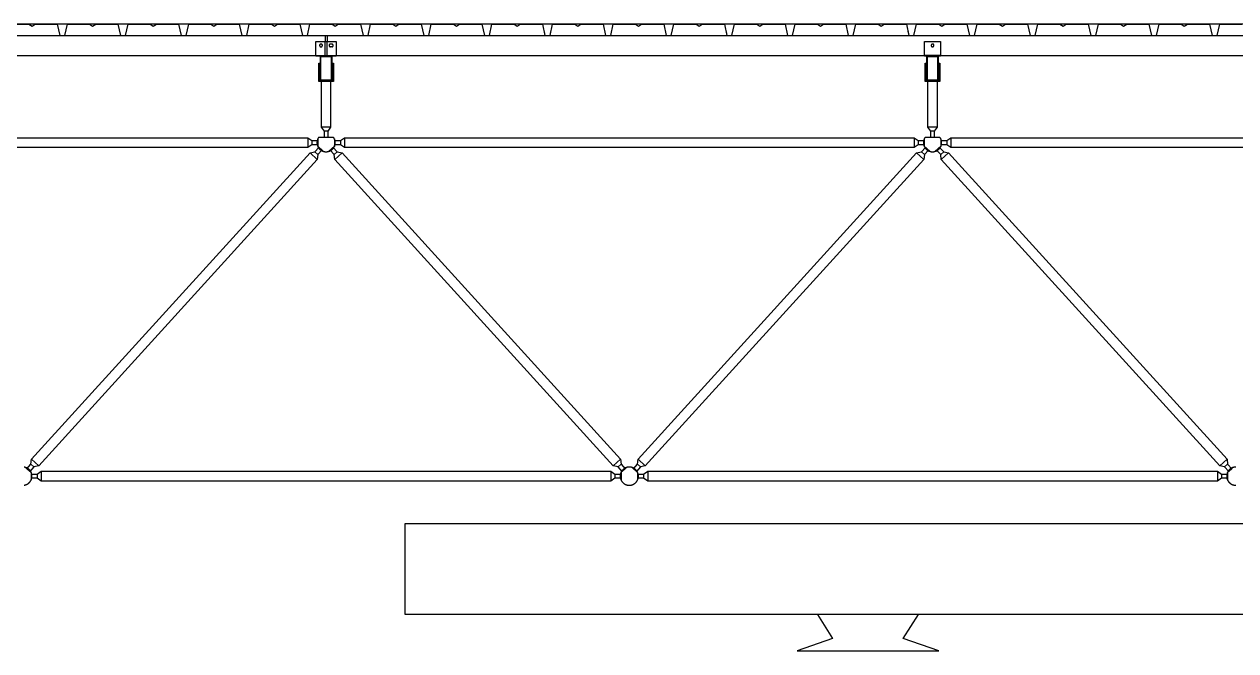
# Model space of a CAD drawing. Header units: centimetres. Extents: x 26200 to 152500, y -600 to 9300.
# Drawn here: x 142365 to 142965, y 1737 to 2047 of the extents above; entities that cross this region are included whole.
import ezdxf

# ---------------------------------------------------------------- set-up
doc = ezdxf.new("R2010")
doc.units = ezdxf.units.CM
doc.layers.add('ROTAS-KESIT-KANAL-UFLEME', color=20, linetype='Continuous')
doc.layers.add('ROTAS-MIMARI-KESIT', color=8, linetype='Continuous')

msp = doc.modelspace()

# ---------------------------------------------------------------- linework, layer by layer
at = {"layer": 'ROTAS-KESIT-KANAL-UFLEME'}
msp.add_lwpolyline([(142553.88, 1800), (143059.86, 1800), (143059.86, 1755), (142553.88, 1755)], close=True, dxfattribs=at)
msp.add_lwpolyline([(142757.75, 1755), (142765.25, 1743), (142747.75, 1737), (142817.75, 1737), (142800.25, 1743), (142807.75, 1755)], dxfattribs=at)
at = {"layer": 'ROTAS-MIMARI-KESIT'}
for points in [[(147194.7, 2046.99), (129122.2, 2046.99)], [(142356.74, 2046.99), (142367.74, 2046.99), (142369.24, 2045.99), (142370.74, 2046.99), (142381.74, 2046.99), (142382.99, 2041.49), (142385.49, 2041.49), (142386.74, 2046.99), (142397.74, 2046.99), (142399.24, 2045.99), (142400.74, 2046.99), (142411.74, 2046.99), (142412.99, 2041.49), (142415.49, 2041.49), (142416.74, 2046.99), (142427.74, 2046.99), (142429.24, 2045.99), (142430.74, 2046.99), (142441.74, 2046.99), (142442.99, 2041.49), (142445.49, 2041.49), (142445.93, 2043.44)], [(142442.54, 2043.44), (142442.99, 2041.49), (142445.49, 2041.49), (142446.74, 2046.99), (142457.74, 2046.99), (142459.24, 2045.99), (142460.74, 2046.99), (142471.74, 2046.99), (142472.99, 2041.49), (142475.49, 2041.49), (142476.74, 2046.99), (142487.74, 2046.99), (142489.24, 2045.99), (142490.74, 2046.99), (142501.74, 2046.99), (142502.99, 2041.49), (142505.49, 2041.49), (142506.74, 2046.99), (142517.74, 2046.99), (142519.24, 2045.99), (142520.74, 2046.99), (142531.74, 2046.99), (142532.99, 2041.49), (142535.49, 2041.49), (142535.93, 2043.44)], [(142532.54, 2043.44), (142532.99, 2041.49), (142535.49, 2041.49), (142536.74, 2046.99), (142547.74, 2046.99), (142549.24, 2045.99), (142550.74, 2046.99), (142561.74, 2046.99), (142562.99, 2041.49), (142565.49, 2041.49), (142566.74, 2046.99), (142577.74, 2046.99), (142579.24, 2045.99), (142580.74, 2046.99), (142591.74, 2046.99), (142592.99, 2041.49), (142595.49, 2041.49), (142596.74, 2046.99), (142607.74, 2046.99), (142609.24, 2045.99), (142610.74, 2046.99), (142621.74, 2046.99), (142622.99, 2041.49), (142625.49, 2041.49), (142625.93, 2043.44)], [(142622.54, 2043.44), (142622.99, 2041.49), (142625.49, 2041.49), (142626.74, 2046.99), (142637.74, 2046.99), (142639.24, 2045.99), (142640.74, 2046.99), (142651.74, 2046.99), (142652.99, 2041.49), (142655.49, 2041.49), (142656.74, 2046.99), (142667.74, 2046.99), (142669.24, 2045.99), (142670.74, 2046.99), (142681.74, 2046.99), (142682.99, 2041.49), (142685.49, 2041.49), (142686.74, 2046.99), (142697.74, 2046.99), (142699.24, 2045.99), (142700.74, 2046.99), (142711.74, 2046.99), (142712.99, 2041.49), (142715.49, 2041.49), (142715.93, 2043.44)], [(142712.54, 2043.44), (142712.99, 2041.49), (142715.49, 2041.49), (142716.74, 2046.99), (142727.74, 2046.99), (142729.24, 2045.99), (142730.74, 2046.99), (142741.74, 2046.99), (142742.99, 2041.49), (142745.49, 2041.49), (142746.74, 2046.99), (142757.74, 2046.99), (142759.24, 2045.99), (142760.74, 2046.99), (142771.74, 2046.99), (142772.99, 2041.49), (142775.49, 2041.49), (142776.74, 2046.99), (142787.74, 2046.99), (142789.24, 2045.99), (142790.74, 2046.99), (142801.74, 2046.99), (142802.99, 2041.49), (142805.49, 2041.49), (142805.93, 2043.44)], [(142802.54, 2043.44), (142802.99, 2041.49), (142805.49, 2041.49), (142806.74, 2046.99), (142817.74, 2046.99), (142819.24, 2045.99), (142820.74, 2046.99), (142831.74, 2046.99), (142832.99, 2041.49), (142835.49, 2041.49), (142836.74, 2046.99), (142847.74, 2046.99), (142849.24, 2045.99), (142850.74, 2046.99), (142861.74, 2046.99), (142862.99, 2041.49), (142865.49, 2041.49), (142866.74, 2046.99), (142877.74, 2046.99), (142879.24, 2045.99), (142880.74, 2046.99), (142891.74, 2046.99), (142892.99, 2041.49), (142895.49, 2041.49), (142895.93, 2043.44)], [(142892.54, 2043.44), (142892.99, 2041.49), (142895.49, 2041.49), (142896.74, 2046.99), (142907.74, 2046.99), (142909.24, 2045.99), (142910.74, 2046.99), (142921.74, 2046.99), (142922.99, 2041.49), (142925.49, 2041.49), (142926.74, 2046.99), (142937.74, 2046.99), (142939.24, 2045.99), (142940.74, 2046.99), (142951.74, 2046.99), (142952.99, 2041.49), (142955.49, 2041.49), (142956.74, 2046.99), (142967.74, 2046.99)], [(138119.7, 2041.49), (147187.2, 2041.49)], [(142514.2, 2041.49), (142514.2, 2038.49)], [(142514.2, 2031.49), (142514.2, 2038.49)], [(142515.2, 2041.49), (142515.2, 2038.49)], [(142515.2, 2031.49), (142515.2, 2038.49)], [(142516.9, 2037.19), (142516.88, 2037.19), (142516.87, 2037.19), (142516.85, 2037.18), (142516.83, 2037.18), (142516.82, 2037.18), (142516.8, 2037.18), (142516.79, 2037.18), (142516.77, 2037.17), (142516.75, 2037.17), (142516.74, 2037.17), (142516.72, 2037.16), (142516.7, 2037.16), (142516.69, 2037.15), (142516.67, 2037.15), (142516.66, 2037.14), (142516.64, 2037.14), (142516.62, 2037.13), (142516.61, 2037.12), (142516.59, 2037.12), (142516.58, 2037.11), (142516.56, 2037.1), (142516.54, 2037.09), (142516.53, 2037.08), (142516.51, 2037.07), (142516.5, 2037.06), (142516.48, 2037.05), (142516.47, 2037.04), (142516.46, 2037.03), (142516.44, 2037.02), (142516.43, 2037.01), (142516.42, 2036.99), (142516.4, 2036.98), (142516.39, 2036.97), (142516.38, 2036.96), (142516.37, 2036.94), (142516.35, 2036.93), (142516.34, 2036.91), (142516.33, 2036.9), (142516.32, 2036.88), (142516.31, 2036.87), (142516.3, 2036.85), (142516.29, 2036.84), (142516.28, 2036.82), (142516.28, 2036.81), (142516.27, 2036.79), (142516.26, 2036.78), (142516.25, 2036.76), (142516.25, 2036.74), (142516.24, 2036.73), (142516.23, 2036.71), (142516.23, 2036.7), (142516.22, 2036.68), (142516.22, 2036.66), (142516.22, 2036.65), (142516.21, 2036.63), (142516.21, 2036.61), (142516.21, 2036.6), (142516.2, 2036.58), (142516.2, 2036.57), (142516.2, 2036.55), (142516.2, 2036.53), (142516.2, 2036.52), (142516.2, 2036.5), (142516.2, 2036.49), (142516.2, 2036.47), (142516.2, 2036.46), (142516.2, 2036.44), (142516.2, 2036.42), (142516.2, 2036.41), (142516.2, 2036.39), (142516.21, 2036.38), (142516.21, 2036.36), (142516.21, 2036.34), (142516.22, 2036.33), (142516.22, 2036.31), (142516.22, 2036.29), (142516.23, 2036.28), (142516.23, 2036.26), (142516.24, 2036.25), (142516.25, 2036.23), (142516.25, 2036.21), (142516.26, 2036.2), (142516.27, 2036.18), (142516.28, 2036.16), (142516.28, 2036.15), (142516.29, 2036.13), (142516.3, 2036.12), (142516.31, 2036.1), (142516.32, 2036.09), (142516.33, 2036.07), (142516.34, 2036.06), (142516.35, 2036.05), (142516.37, 2036.03), (142516.38, 2036.02), (142516.39, 2036), (142516.4, 2035.99), (142516.42, 2035.98), (142516.43, 2035.97), (142516.44, 2035.95), (142516.46, 2035.94), (142516.47, 2035.93), (142516.48, 2035.92), (142516.5, 2035.91), (142516.51, 2035.9), (142516.53, 2035.89), (142516.54, 2035.88), (142516.56, 2035.87), (142516.58, 2035.86), (142516.59, 2035.86), (142516.61, 2035.85), (142516.62, 2035.84), (142516.64, 2035.84), (142516.66, 2035.83), (142516.67, 2035.82), (142516.69, 2035.82), (142516.7, 2035.81), (142516.72, 2035.81), (142516.74, 2035.81), (142516.75, 2035.8), (142516.77, 2035.8), (142516.79, 2035.8), (142516.8, 2035.79), (142516.82, 2035.79), (142516.83, 2035.79), (142516.85, 2035.79), (142516.87, 2035.79), (142516.88, 2035.79), (142516.9, 2035.79)], [(142517.5, 2037.19), (142516.9, 2037.19)], [(142517.5, 2035.79), (142516.9, 2035.79)], [(142517.5, 2035.79), (142517.51, 2035.79), (142517.53, 2035.79), (142517.54, 2035.79), (142517.56, 2035.79), (142517.58, 2035.79), (142517.59, 2035.79), (142517.61, 2035.8), (142517.62, 2035.8), (142517.64, 2035.8), (142517.66, 2035.81), (142517.67, 2035.81), (142517.69, 2035.81), (142517.71, 2035.82), (142517.72, 2035.82), (142517.74, 2035.83), (142517.76, 2035.84), (142517.77, 2035.84), (142517.79, 2035.85), (142517.8, 2035.86), (142517.82, 2035.86), (142517.83, 2035.87), (142517.85, 2035.88), (142517.87, 2035.89), (142517.88, 2035.9), (142517.9, 2035.91), (142517.91, 2035.92), (142517.92, 2035.93), (142517.94, 2035.94), (142517.95, 2035.95), (142517.97, 2035.97), (142517.98, 2035.98), (142517.99, 2035.99), (142518.01, 2036), (142518.02, 2036.02), (142518.03, 2036.03), (142518.04, 2036.05), (142518.05, 2036.06), (142518.06, 2036.07), (142518.07, 2036.09), (142518.08, 2036.1), (142518.09, 2036.12), (142518.1, 2036.13), (142518.11, 2036.15), (142518.12, 2036.16), (142518.13, 2036.18), (142518.13, 2036.2), (142518.14, 2036.21), (142518.15, 2036.23), (142518.15, 2036.25), (142518.16, 2036.26), (142518.17, 2036.28), (142518.17, 2036.29), (142518.17, 2036.31), (142518.18, 2036.33), (142518.18, 2036.34), (142518.19, 2036.36), (142518.19, 2036.38), (142518.19, 2036.39), (142518.19, 2036.41), (142518.19, 2036.42), (142518.2, 2036.44), (142518.2, 2036.46), (142518.2, 2036.47), (142518.2, 2036.49), (142518.2, 2036.5), (142518.2, 2036.52), (142518.2, 2036.53), (142518.19, 2036.55), (142518.19, 2036.57), (142518.19, 2036.58), (142518.19, 2036.6), (142518.19, 2036.61), (142518.18, 2036.63), (142518.18, 2036.65), (142518.17, 2036.66), (142518.17, 2036.68), (142518.17, 2036.7), (142518.16, 2036.71), (142518.15, 2036.73), (142518.15, 2036.74), (142518.14, 2036.76), (142518.13, 2036.78), (142518.13, 2036.79), (142518.12, 2036.81), (142518.11, 2036.82), (142518.1, 2036.84), (142518.09, 2036.85), (142518.08, 2036.87), (142518.07, 2036.88), (142518.06, 2036.9), (142518.05, 2036.91), (142518.04, 2036.93), (142518.03, 2036.94), (142518.02, 2036.96), (142518.01, 2036.97), (142517.99, 2036.98), (142517.98, 2036.99), (142517.97, 2037.01), (142517.95, 2037.02), (142517.94, 2037.03), (142517.92, 2037.04), (142517.91, 2037.05), (142517.9, 2037.06), (142517.88, 2037.07), (142517.87, 2037.08), (142517.85, 2037.09), (142517.83, 2037.1), (142517.82, 2037.11), (142517.8, 2037.12), (142517.79, 2037.12), (142517.77, 2037.13), (142517.76, 2037.14), (142517.74, 2037.14), (142517.72, 2037.15), (142517.71, 2037.15), (142517.69, 2037.16), (142517.67, 2037.16), (142517.66, 2037.17), (142517.64, 2037.17), (142517.62, 2037.17), (142517.61, 2037.18), (142517.59, 2037.18), (142517.58, 2037.18), (142517.56, 2037.18), (142517.54, 2037.18), (142517.53, 2037.19), (142517.51, 2037.19), (142517.5, 2037.19)], [(138119.7, 2031.49), (147187.2, 2031.49)], [(142509.7, 2031.49), (142519.7, 2031.49)], [(142511.1, 2025.89), (142511.6, 2025.89)], [(142517.7, 2019.19), (142517.7, 2031.19), (142511.7, 2031.19), (142511.7, 2019.19)], [(142517.8, 2025.89), (142518.3, 2025.89)], [(142818.7, 2031.49), (142810.7, 2031.49)], [(142811.1, 2025.89), (142811.6, 2025.89)], [(142817.7, 2019.19), (142817.7, 2031.19), (142811.7, 2031.19), (142811.7, 2019.19)], [(142817.8, 2025.89), (142818.3, 2025.89)], [(142511.1, 2024.49), (142511.6, 2024.49)], [(142517.8, 2024.49), (142518.3, 2024.49)], [(142811.1, 2024.49), (142811.6, 2024.49)], [(142817.8, 2024.49), (142818.3, 2024.49)], [(142512.28, 2018.69), (142512.28, 1996.09), (142513.7, 1994.09), (142513.7, 1991.09)], [(142515.7, 1991.09), (142515.7, 1994.09), (142517.11, 1996.09), (142517.11, 2018.69)], [(142812.28, 2018.69), (142812.28, 1996.09), (142813.7, 1994.09), (142813.7, 1991.09)], [(142815.7, 1991.09), (142815.7, 1994.09), (142817.11, 1996.09), (142817.11, 2018.69)], [(142517.11, 1996.09), (142512.28, 1996.09)], [(142817.11, 1996.09), (142812.28, 1996.09)], [(142218.8, 1989.39), (142221.8, 1989.39), (142223.8, 1990.8), (142505.6, 1990.8), (142507.6, 1989.39), (142510.6, 1989.39)], [(142505.6, 1990.8), (142505.6, 1985.97)], [(142511.1, 1991.09), (142511.01, 1990.97), (142510.93, 1990.84), (142510.85, 1990.71), (142510.77, 1990.58), (142510.7, 1990.45), (142510.63, 1990.31), (142510.56, 1990.17), (142510.51, 1990.02), (142510.45, 1989.88), (142510.43, 1989.8), (142510.4, 1989.73), (142510.38, 1989.65), (142510.36, 1989.57), (142510.34, 1989.5), (142510.32, 1989.42), (142510.3, 1989.34), (142510.28, 1989.26), (142510.27, 1989.19), (142510.26, 1989.11), (142510.24, 1989.03), (142510.23, 1988.95), (142510.22, 1988.87), (142510.22, 1988.79), (142510.21, 1988.71), (142510.2, 1988.63), (142510.2, 1988.55), (142510.2, 1988.47), (142510.2, 1988.39), (142510.2, 1988.31), (142510.2, 1988.23), (142510.2, 1988.15), (142510.21, 1988.07), (142510.21, 1987.99), (142510.22, 1987.92), (142510.23, 1987.84), (142510.24, 1987.76), (142510.25, 1987.68), (142510.28, 1987.53), (142510.31, 1987.37), (142510.35, 1987.22), (142510.39, 1987.07), (142510.44, 1986.93), (142510.49, 1986.79), (142510.55, 1986.65), (142510.61, 1986.51), (142510.67, 1986.37), (142510.74, 1986.24), (142510.81, 1986.11), (142510.89, 1985.98), (142510.98, 1985.86), (142511.07, 1985.73), (142511.16, 1985.61), (142511.26, 1985.49), (142511.36, 1985.37), (142511.47, 1985.25), (142511.52, 1985.2), (142511.58, 1985.14), (142511.64, 1985.09), (142511.69, 1985.04), (142511.75, 1984.98), (142511.81, 1984.93), (142511.88, 1984.88), (142511.94, 1984.83), (142512, 1984.78), (142512.07, 1984.74), (142512.13, 1984.69), (142512.2, 1984.65), (142512.26, 1984.6), (142512.33, 1984.56), (142512.4, 1984.52), (142512.47, 1984.48), (142512.54, 1984.44), (142512.61, 1984.4), (142512.68, 1984.36), (142512.75, 1984.33), (142512.82, 1984.3), (142512.9, 1984.26), (142512.97, 1984.23), (142513.04, 1984.2), (142513.12, 1984.17), (142513.19, 1984.15), (142513.27, 1984.12), (142513.34, 1984.1), (142513.49, 1984.05), (142513.64, 1984.01), (142513.79, 1983.98), (142513.95, 1983.95), (142514.1, 1983.93), (142514.25, 1983.91), (142514.4, 1983.9), (142514.55, 1983.89), (142514.7, 1983.89), (142514.85, 1983.89), (142515, 1983.9), (142515.15, 1983.91), (142515.3, 1983.93), (142515.45, 1983.95), (142515.6, 1983.98), (142515.75, 1984.01), (142515.9, 1984.05), (142516.05, 1984.1), (142516.13, 1984.12), (142516.2, 1984.15), (142516.28, 1984.17), (142516.35, 1984.2), (142516.43, 1984.23), (142516.5, 1984.26), (142516.57, 1984.3), (142516.64, 1984.33), (142516.71, 1984.36), (142516.79, 1984.4), (142516.86, 1984.44), (142516.93, 1984.48), (142516.99, 1984.52), (142517.06, 1984.56), (142517.13, 1984.6), (142517.2, 1984.65), (142517.26, 1984.69), (142517.33, 1984.74), (142517.39, 1984.78), (142517.46, 1984.83), (142517.52, 1984.88), (142517.58, 1984.93), (142517.64, 1984.98), (142517.7, 1985.04), (142517.76, 1985.09), (142517.82, 1985.14), (142517.87, 1985.2), (142517.93, 1985.25), (142518.04, 1985.37), (142518.14, 1985.49), (142518.24, 1985.61), (142518.33, 1985.73), (142518.42, 1985.86), (142518.5, 1985.98), (142518.58, 1986.11), (142518.65, 1986.24), (142518.72, 1986.37), (142518.79, 1986.51), (142518.85, 1986.65), (142518.9, 1986.79), (142518.95, 1986.93), (142519, 1987.07), (142519.04, 1987.22), (142519.08, 1987.37), (142519.11, 1987.53), (142519.14, 1987.68), (142519.15, 1987.76), (142519.16, 1987.84), (142519.17, 1987.92), (142519.18, 1987.99), (142519.19, 1988.07), (142519.19, 1988.15), (142519.19, 1988.23), (142519.2, 1988.31), (142519.2, 1988.39), (142519.2, 1988.47), (142519.19, 1988.55), (142519.19, 1988.63), (142519.19, 1988.71), (142519.18, 1988.79), (142519.17, 1988.87), (142519.16, 1988.95), (142519.15, 1989.03), (142519.14, 1989.11), (142519.13, 1989.19), (142519.11, 1989.26), (142519.09, 1989.34), (142519.08, 1989.42), (142519.06, 1989.5), (142519.04, 1989.57), (142519.02, 1989.65), (142518.99, 1989.73), (142518.97, 1989.8), (142518.94, 1989.88), (142518.89, 1990.02), (142518.83, 1990.17), (142518.77, 1990.31), (142518.7, 1990.45), (142518.63, 1990.58), (142518.55, 1990.71), (142518.47, 1990.84), (142518.38, 1990.97), (142518.3, 1991.09)], [(142510.6, 1990.24), (142510.6, 1986.53)], [(142511.1, 1991.09), (142518.3, 1991.09)], [(142515.7, 1994.09), (142513.7, 1994.09)], [(142518.8, 1989.39), (142521.8, 1989.39), (142523.8, 1990.8), (142805.6, 1990.8), (142807.6, 1989.39), (142810.6, 1989.39)], [(142518.8, 1990.24), (142518.8, 1986.53)], [(142523.8, 1990.8), (142523.8, 1985.97)], [(142805.6, 1990.8), (142805.6, 1985.97)], [(142811.1, 1991.09), (142811.01, 1990.97), (142810.93, 1990.84), (142810.85, 1990.71), (142810.77, 1990.58), (142810.7, 1990.45), (142810.63, 1990.31), (142810.56, 1990.17), (142810.51, 1990.02), (142810.45, 1989.88), (142810.43, 1989.8), (142810.4, 1989.73), (142810.38, 1989.65), (142810.36, 1989.57), (142810.34, 1989.5), (142810.32, 1989.42), (142810.3, 1989.34), (142810.28, 1989.26), (142810.27, 1989.19), (142810.26, 1989.11), (142810.24, 1989.03), (142810.23, 1988.95), (142810.22, 1988.87), (142810.22, 1988.79), (142810.21, 1988.71), (142810.2, 1988.63), (142810.2, 1988.55), (142810.2, 1988.47), (142810.2, 1988.39), (142810.2, 1988.31), (142810.2, 1988.23), (142810.2, 1988.15), (142810.21, 1988.07), (142810.21, 1987.99), (142810.22, 1987.92), (142810.23, 1987.84), (142810.24, 1987.76), (142810.25, 1987.68), (142810.28, 1987.53), (142810.31, 1987.37), (142810.35, 1987.22), (142810.39, 1987.07), (142810.44, 1986.93), (142810.49, 1986.79), (142810.55, 1986.65), (142810.61, 1986.51), (142810.67, 1986.37), (142810.74, 1986.24), (142810.81, 1986.11), (142810.89, 1985.98), (142810.98, 1985.86), (142811.07, 1985.73), (142811.16, 1985.61), (142811.26, 1985.49), (142811.36, 1985.37), (142811.47, 1985.25), (142811.52, 1985.2), (142811.58, 1985.14), (142811.64, 1985.09), (142811.69, 1985.04), (142811.75, 1984.98), (142811.81, 1984.93), (142811.88, 1984.88), (142811.94, 1984.83), (142812, 1984.78), (142812.07, 1984.74), (142812.13, 1984.69), (142812.2, 1984.65), (142812.26, 1984.6), (142812.33, 1984.56), (142812.4, 1984.52), (142812.47, 1984.48), (142812.54, 1984.44), (142812.61, 1984.4), (142812.68, 1984.36), (142812.75, 1984.33), (142812.82, 1984.3), (142812.9, 1984.26), (142812.97, 1984.23), (142813.04, 1984.2), (142813.12, 1984.17), (142813.19, 1984.15), (142813.27, 1984.12), (142813.34, 1984.1), (142813.49, 1984.05), (142813.64, 1984.01), (142813.79, 1983.98), (142813.95, 1983.95), (142814.1, 1983.93), (142814.25, 1983.91), (142814.4, 1983.9), (142814.55, 1983.89), (142814.7, 1983.89), (142814.85, 1983.89), (142815, 1983.9), (142815.15, 1983.91), (142815.3, 1983.93), (142815.45, 1983.95), (142815.6, 1983.98), (142815.75, 1984.01), (142815.9, 1984.05), (142816.05, 1984.1), (142816.13, 1984.12), (142816.2, 1984.15), (142816.28, 1984.17), (142816.35, 1984.2), (142816.43, 1984.23), (142816.5, 1984.26), (142816.57, 1984.3), (142816.64, 1984.33), (142816.71, 1984.36), (142816.79, 1984.4), (142816.86, 1984.44), (142816.93, 1984.48), (142816.99, 1984.52), (142817.06, 1984.56), (142817.13, 1984.6), (142817.2, 1984.65), (142817.26, 1984.69), (142817.33, 1984.74), (142817.39, 1984.78), (142817.46, 1984.83), (142817.52, 1984.88), (142817.58, 1984.93), (142817.64, 1984.98), (142817.7, 1985.04), (142817.76, 1985.09), (142817.82, 1985.14), (142817.87, 1985.2), (142817.93, 1985.25), (142818.04, 1985.37), (142818.14, 1985.49), (142818.24, 1985.61), (142818.33, 1985.73), (142818.42, 1985.86), (142818.5, 1985.98), (142818.58, 1986.11), (142818.65, 1986.24), (142818.72, 1986.37), (142818.79, 1986.51), (142818.85, 1986.65), (142818.9, 1986.79), (142818.95, 1986.93), (142819, 1987.07), (142819.04, 1987.22), (142819.08, 1987.37), (142819.11, 1987.53), (142819.14, 1987.68), (142819.15, 1987.76), (142819.16, 1987.84), (142819.17, 1987.92), (142819.18, 1987.99), (142819.19, 1988.07), (142819.19, 1988.15), (142819.19, 1988.23), (142819.2, 1988.31), (142819.2, 1988.39), (142819.2, 1988.47), (142819.19, 1988.55), (142819.19, 1988.63), (142819.19, 1988.71), (142819.18, 1988.79), (142819.17, 1988.87), (142819.16, 1988.95), (142819.15, 1989.03), (142819.14, 1989.11), (142819.13, 1989.19), (142819.11, 1989.26), (142819.09, 1989.34), (142819.08, 1989.42), (142819.06, 1989.5), (142819.04, 1989.57), (142819.02, 1989.65), (142818.99, 1989.73), (142818.97, 1989.8), (142818.94, 1989.88), (142818.89, 1990.02), (142818.83, 1990.17), (142818.77, 1990.31), (142818.7, 1990.45), (142818.63, 1990.58), (142818.55, 1990.71), (142818.47, 1990.84), (142818.38, 1990.97), (142818.3, 1991.09)], [(142810.6, 1990.24), (142810.6, 1986.53)], [(142811.1, 1991.09), (142818.3, 1991.09)], [(142815.7, 1994.09), (142813.7, 1994.09)], [(142818.8, 1989.39), (142821.8, 1989.39), (142823.8, 1990.8), (143105.6, 1990.8), (143107.6, 1989.39), (143110.6, 1989.39)], [(142818.8, 1990.24), (142818.8, 1986.53)], [(142823.8, 1990.8), (142823.8, 1985.97)], [(142510.6, 1987.39), (142507.6, 1987.39), (142505.6, 1985.97), (142223.8, 1985.97), (142221.8, 1987.39), (142218.8, 1987.39)], [(142507.6, 1989.39), (142507.6, 1987.39)], [(142509.18, 1983.81), (142510.66, 1982.46)], [(142510.57, 1986.6), (142513.31, 1984.11)], [(142516.08, 1984.11), (142518.83, 1986.6)], [(142518.73, 1982.46), (142520.21, 1983.81)], [(142810.6, 1987.39), (142807.6, 1987.39), (142805.6, 1985.97), (142523.8, 1985.97), (142521.8, 1987.39), (142518.8, 1987.39)], [(142521.8, 1989.39), (142521.8, 1987.39)], [(142807.6, 1989.39), (142807.6, 1987.39)], [(142809.18, 1983.81), (142810.66, 1982.46)], [(142810.57, 1986.6), (142813.31, 1984.11)], [(142816.08, 1984.11), (142818.83, 1986.6)], [(142818.73, 1982.46), (142820.21, 1983.81)], [(143110.6, 1987.39), (143107.6, 1987.39), (143105.6, 1985.97), (142823.8, 1985.97), (142821.8, 1987.39), (142818.8, 1987.39)], [(142821.8, 1989.39), (142821.8, 1987.39)], [(142506.79, 1983.28), (142510.36, 1980.03)], [(142519.03, 1980.03), (142522.61, 1983.28)], [(142806.79, 1983.28), (142810.36, 1980.03)], [(142819.03, 1980.03), (142822.61, 1983.28)], [(142368.73, 1829.31), (142370.21, 1827.97)], [(142369.03, 1831.74), (142372.61, 1828.5)], [(142656.79, 1828.5), (142660.36, 1831.74)], [(142659.18, 1827.97), (142660.66, 1829.31)], [(142668.73, 1829.31), (142670.21, 1827.97)], [(142669.03, 1831.74), (142672.61, 1828.5)], [(142956.79, 1828.5), (142960.36, 1831.74)], [(142959.18, 1827.97), (142960.66, 1829.31)], [(142365.31, 1818.93), (142365.41, 1818.94), (142365.52, 1818.96), (142365.62, 1818.98), (142365.73, 1819.01), (142365.83, 1819.03), (142365.94, 1819.06), (142366.04, 1819.09), (142366.15, 1819.13), (142366.25, 1819.16), (142366.35, 1819.2), (142366.46, 1819.25), (142366.56, 1819.29), (142366.66, 1819.34), (142366.76, 1819.39), (142366.86, 1819.44), (142366.96, 1819.5), (142367.06, 1819.56), (142367.16, 1819.62), (142367.26, 1819.68), (142367.35, 1819.75), (142367.44, 1819.82), (142367.53, 1819.89), (142367.62, 1819.97), (142367.71, 1820.04), (142367.8, 1820.12), (142367.88, 1820.2), (142367.96, 1820.29), (142368.04, 1820.37), (142368.12, 1820.46), (142368.19, 1820.55), (142368.26, 1820.64), (142368.33, 1820.73), (142368.4, 1820.83), (142368.46, 1820.92), (142368.53, 1821.02), (142368.58, 1821.12), (142368.64, 1821.22), (142368.69, 1821.32), (142368.75, 1821.42), (142368.79, 1821.52), (142368.84, 1821.63), (142368.88, 1821.73), (142368.92, 1821.83), (142368.96, 1821.94), (142368.99, 1822.04), (142369.02, 1822.15), (142369.05, 1822.25), (142369.08, 1822.36), (142369.1, 1822.46), (142369.12, 1822.57), (142369.14, 1822.67), (142369.16, 1822.78), (142369.17, 1822.88), (142369.18, 1822.98), (142369.19, 1823.08), (142369.19, 1823.19), (142369.2, 1823.29), (142369.2, 1823.39), (142369.2, 1823.49), (142369.19, 1823.59), (142369.19, 1823.69), (142369.18, 1823.79), (142369.17, 1823.89), (142369.16, 1824), (142369.14, 1824.1), (142369.12, 1824.21), (142369.1, 1824.31), (142369.08, 1824.41), (142369.05, 1824.52), (142369.02, 1824.62), (142368.99, 1824.73), (142368.96, 1824.83), (142368.92, 1824.94), (142368.88, 1825.04), (142368.84, 1825.15), (142368.79, 1825.25), (142368.75, 1825.35), (142368.69, 1825.45), (142368.64, 1825.55), (142368.58, 1825.65), (142368.53, 1825.75), (142368.46, 1825.85), (142368.4, 1825.94), (142368.33, 1826.04), (142368.26, 1826.13), (142368.19, 1826.22), (142368.12, 1826.31), (142368.04, 1826.4), (142367.96, 1826.49), (142367.88, 1826.57), (142367.8, 1826.65), (142367.71, 1826.73), (142367.62, 1826.81), (142367.53, 1826.88), (142367.44, 1826.95), (142367.35, 1827.02), (142367.26, 1827.09), (142367.16, 1827.15), (142367.06, 1827.21), (142366.96, 1827.27), (142366.86, 1827.33), (142366.76, 1827.38), (142366.66, 1827.43), (142366.56, 1827.48), (142366.46, 1827.53), (142366.35, 1827.57), (142366.25, 1827.61), (142366.15, 1827.65), (142366.04, 1827.68), (142365.94, 1827.71), (142365.83, 1827.74), (142365.73, 1827.77), (142365.62, 1827.79), (142365.52, 1827.81), (142365.41, 1827.83), (142365.31, 1827.84)], [(142366.08, 1827.67), (142368.83, 1825.17)], [(142368.8, 1824.39), (142371.8, 1824.39), (142373.8, 1825.8), (142655.6, 1825.8), (142657.6, 1824.39), (142660.6, 1824.39)], [(142368.8, 1825.24), (142368.8, 1821.53)], [(142660.6, 1822.39), (142657.6, 1822.39), (142655.6, 1820.97), (142373.8, 1820.97), (142371.8, 1822.39), (142368.8, 1822.39)], [(142371.8, 1824.39), (142371.8, 1822.39)], [(142373.8, 1825.8), (142373.8, 1820.97)], [(142655.6, 1825.8), (142655.6, 1820.97)], [(142657.6, 1824.39), (142657.6, 1822.39)], [(142660.57, 1825.17), (142663.31, 1827.67)], [(142660.6, 1825.24), (142660.6, 1821.53)], [(142666.08, 1827.67), (142668.83, 1825.17)], [(142668.8, 1824.39), (142671.8, 1824.39), (142673.8, 1825.8), (142955.6, 1825.8), (142957.6, 1824.39), (142960.6, 1824.39)], [(142668.8, 1825.24), (142668.8, 1821.53)], [(142960.6, 1822.39), (142957.6, 1822.39), (142955.6, 1820.97), (142673.8, 1820.97), (142671.8, 1822.39), (142668.8, 1822.39)], [(142671.8, 1824.39), (142671.8, 1822.39)], [(142673.8, 1825.8), (142673.8, 1820.97)], [(142955.6, 1825.8), (142955.6, 1820.97)], [(142957.6, 1824.39), (142957.6, 1822.39)], [(142964.8, 1827.89), (142964.7, 1827.89), (142964.6, 1827.89), (142964.5, 1827.88), (142964.4, 1827.88), (142964.29, 1827.87), (142964.19, 1827.86), (142964.09, 1827.84), (142963.98, 1827.83), (142963.88, 1827.81), (142963.77, 1827.79), (142963.67, 1827.77), (142963.56, 1827.74), (142963.46, 1827.71), (142963.35, 1827.68), (142963.25, 1827.65), (142963.15, 1827.61), (142963.04, 1827.57), (142962.94, 1827.53), (142962.83, 1827.48), (142962.73, 1827.43), (142962.63, 1827.38), (142962.53, 1827.33), (142962.43, 1827.27), (142962.33, 1827.21), (142962.24, 1827.15), (142962.14, 1827.09), (142962.04, 1827.02), (142961.95, 1826.95), (142961.86, 1826.88), (142961.77, 1826.81), (142961.68, 1826.73), (142961.6, 1826.65), (142961.52, 1826.57), (142961.43, 1826.49), (142961.36, 1826.4), (142961.28, 1826.31), (142961.2, 1826.22), (142961.13, 1826.13), (142961.06, 1826.04), (142961, 1825.94), (142960.93, 1825.85), (142960.87, 1825.75), (142960.81, 1825.65), (142960.75, 1825.55), (142960.7, 1825.45), (142960.65, 1825.35), (142960.6, 1825.25), (142960.56, 1825.15), (142960.51, 1825.04), (142960.47, 1824.94), (142960.44, 1824.83), (142960.4, 1824.73), (142960.37, 1824.62), (142960.34, 1824.52), (142960.32, 1824.41), (142960.29, 1824.31), (142960.27, 1824.21), (142960.25, 1824.1), (142960.24, 1824), (142960.23, 1823.89), (142960.22, 1823.79), (142960.21, 1823.69), (142960.2, 1823.59), (142960.2, 1823.49), (142960.2, 1823.39), (142960.2, 1823.29), (142960.2, 1823.19), (142960.21, 1823.08), (142960.22, 1822.98), (142960.23, 1822.88), (142960.24, 1822.78), (142960.25, 1822.67), (142960.27, 1822.57), (142960.29, 1822.46), (142960.32, 1822.36), (142960.34, 1822.25), (142960.37, 1822.15), (142960.4, 1822.04), (142960.44, 1821.94), (142960.47, 1821.83), (142960.51, 1821.73), (142960.56, 1821.63), (142960.6, 1821.52), (142960.65, 1821.42), (142960.7, 1821.32), (142960.75, 1821.22), (142960.81, 1821.12), (142960.87, 1821.02), (142960.93, 1820.92), (142961, 1820.83), (142961.06, 1820.73), (142961.13, 1820.64), (142961.2, 1820.55), (142961.28, 1820.46), (142961.36, 1820.37), (142961.43, 1820.29), (142961.52, 1820.2), (142961.6, 1820.12), (142961.68, 1820.04), (142961.77, 1819.97), (142961.86, 1819.89), (142961.95, 1819.82), (142962.04, 1819.75), (142962.14, 1819.68), (142962.24, 1819.62), (142962.33, 1819.56), (142962.43, 1819.5), (142962.53, 1819.44), (142962.63, 1819.39), (142962.73, 1819.34), (142962.83, 1819.29), (142962.94, 1819.25), (142963.04, 1819.2), (142963.15, 1819.16), (142963.25, 1819.13), (142963.35, 1819.09), (142963.46, 1819.06), (142963.56, 1819.03), (142963.67, 1819.01), (142963.77, 1818.98), (142963.88, 1818.96), (142963.98, 1818.94), (142964.09, 1818.93), (142964.19, 1818.92), (142964.29, 1818.9), (142964.4, 1818.9), (142964.5, 1818.89), (142964.6, 1818.89), (142964.7, 1818.89), (142964.8, 1818.89)], [(142960.57, 1825.17), (142963.31, 1827.67)], [(142960.6, 1825.24), (142960.6, 1821.53)]]:
    msp.add_lwpolyline(points, dxfattribs=at)
for points in [[(142509.7, 2038.49), (142519.7, 2038.49), (142519.7, 2031.19), (142509.7, 2031.19)], [(142810.7, 2038.49), (142818.7, 2038.49), (142818.7, 2031.19), (142810.7, 2031.19)], [(142512.9, 2036.49), (142512.9, 2036.5), (142512.9, 2036.52), (142512.9, 2036.53), (142512.89, 2036.55), (142512.89, 2036.57), (142512.89, 2036.58), (142512.89, 2036.6), (142512.89, 2036.61), (142512.88, 2036.63), (142512.88, 2036.65), (142512.87, 2036.66), (142512.87, 2036.68), (142512.87, 2036.7), (142512.86, 2036.71), (142512.85, 2036.73), (142512.85, 2036.74), (142512.84, 2036.76), (142512.83, 2036.78), (142512.83, 2036.79), (142512.82, 2036.81), (142512.81, 2036.82), (142512.8, 2036.84), (142512.79, 2036.85), (142512.78, 2036.87), (142512.77, 2036.88), (142512.76, 2036.9), (142512.75, 2036.91), (142512.74, 2036.93), (142512.73, 2036.94), (142512.72, 2036.96), (142512.71, 2036.97), (142512.69, 2036.98), (142512.68, 2036.99), (142512.67, 2037.01), (142512.65, 2037.02), (142512.64, 2037.03), (142512.62, 2037.04), (142512.61, 2037.05), (142512.6, 2037.06), (142512.58, 2037.07), (142512.57, 2037.08), (142512.55, 2037.09), (142512.53, 2037.1), (142512.52, 2037.11), (142512.5, 2037.12), (142512.49, 2037.12), (142512.47, 2037.13), (142512.46, 2037.14), (142512.44, 2037.14), (142512.42, 2037.15), (142512.41, 2037.15), (142512.39, 2037.16), (142512.37, 2037.16), (142512.36, 2037.17), (142512.34, 2037.17), (142512.32, 2037.17), (142512.31, 2037.18), (142512.29, 2037.18), (142512.28, 2037.18), (142512.26, 2037.18), (142512.24, 2037.18), (142512.23, 2037.19), (142512.21, 2037.19), (142512.2, 2037.19), (142512.18, 2037.19), (142512.17, 2037.19), (142512.15, 2037.18), (142512.13, 2037.18), (142512.12, 2037.18), (142512.1, 2037.18), (142512.09, 2037.18), (142512.07, 2037.17), (142512.05, 2037.17), (142512.04, 2037.17), (142512.02, 2037.16), (142512, 2037.16), (142511.99, 2037.15), (142511.97, 2037.15), (142511.96, 2037.14), (142511.94, 2037.14), (142511.92, 2037.13), (142511.91, 2037.12), (142511.89, 2037.12), (142511.88, 2037.11), (142511.86, 2037.1), (142511.84, 2037.09), (142511.83, 2037.08), (142511.81, 2037.07), (142511.8, 2037.06), (142511.78, 2037.05), (142511.77, 2037.04), (142511.76, 2037.03), (142511.74, 2037.02), (142511.73, 2037.01), (142511.72, 2036.99), (142511.7, 2036.98), (142511.69, 2036.97), (142511.68, 2036.96), (142511.67, 2036.94), (142511.65, 2036.93), (142511.64, 2036.91), (142511.63, 2036.9), (142511.62, 2036.88), (142511.61, 2036.87), (142511.6, 2036.85), (142511.59, 2036.84), (142511.58, 2036.82), (142511.58, 2036.81), (142511.57, 2036.79), (142511.56, 2036.78), (142511.55, 2036.76), (142511.55, 2036.74), (142511.54, 2036.73), (142511.53, 2036.71), (142511.53, 2036.7), (142511.52, 2036.68), (142511.52, 2036.66), (142511.52, 2036.65), (142511.51, 2036.63), (142511.51, 2036.61), (142511.51, 2036.6), (142511.5, 2036.58), (142511.5, 2036.57), (142511.5, 2036.55), (142511.5, 2036.53), (142511.5, 2036.52), (142511.5, 2036.5), (142511.5, 2036.49), (142511.5, 2036.47), (142511.5, 2036.46), (142511.5, 2036.44), (142511.5, 2036.42), (142511.5, 2036.41), (142511.5, 2036.39), (142511.51, 2036.38), (142511.51, 2036.36), (142511.51, 2036.34), (142511.52, 2036.33), (142511.52, 2036.31), (142511.52, 2036.29), (142511.53, 2036.28), (142511.53, 2036.26), (142511.54, 2036.25), (142511.55, 2036.23), (142511.55, 2036.21), (142511.56, 2036.2), (142511.57, 2036.18), (142511.58, 2036.16), (142511.58, 2036.15), (142511.59, 2036.13), (142511.6, 2036.12), (142511.61, 2036.1), (142511.62, 2036.09), (142511.63, 2036.07), (142511.64, 2036.06), (142511.65, 2036.05), (142511.67, 2036.03), (142511.68, 2036.02), (142511.69, 2036), (142511.7, 2035.99), (142511.72, 2035.98), (142511.73, 2035.97), (142511.74, 2035.95), (142511.76, 2035.94), (142511.77, 2035.93), (142511.78, 2035.92), (142511.8, 2035.91), (142511.81, 2035.9), (142511.83, 2035.89), (142511.84, 2035.88), (142511.86, 2035.87), (142511.88, 2035.86), (142511.89, 2035.86), (142511.91, 2035.85), (142511.92, 2035.84), (142511.94, 2035.84), (142511.96, 2035.83), (142511.97, 2035.82), (142511.99, 2035.82), (142512, 2035.81), (142512.02, 2035.81), (142512.04, 2035.81), (142512.05, 2035.8), (142512.07, 2035.8), (142512.09, 2035.8), (142512.1, 2035.79), (142512.12, 2035.79), (142512.13, 2035.79), (142512.15, 2035.79), (142512.17, 2035.79), (142512.18, 2035.79), (142512.2, 2035.79), (142512.21, 2035.79), (142512.23, 2035.79), (142512.24, 2035.79), (142512.26, 2035.79), (142512.28, 2035.79), (142512.29, 2035.79), (142512.31, 2035.8), (142512.32, 2035.8), (142512.34, 2035.8), (142512.36, 2035.81), (142512.37, 2035.81), (142512.39, 2035.81), (142512.41, 2035.82), (142512.42, 2035.82), (142512.44, 2035.83), (142512.46, 2035.84), (142512.47, 2035.84), (142512.49, 2035.85), (142512.5, 2035.86), (142512.52, 2035.86), (142512.53, 2035.87), (142512.55, 2035.88), (142512.57, 2035.89), (142512.58, 2035.9), (142512.6, 2035.91), (142512.61, 2035.92), (142512.62, 2035.93), (142512.64, 2035.94), (142512.65, 2035.95), (142512.67, 2035.97), (142512.68, 2035.98), (142512.69, 2035.99), (142512.71, 2036), (142512.72, 2036.02), (142512.73, 2036.03), (142512.74, 2036.05), (142512.75, 2036.06), (142512.76, 2036.07), (142512.77, 2036.09), (142512.78, 2036.1), (142512.79, 2036.12), (142512.8, 2036.13), (142512.81, 2036.15), (142512.82, 2036.16), (142512.83, 2036.18), (142512.83, 2036.2), (142512.84, 2036.21), (142512.85, 2036.23), (142512.85, 2036.25), (142512.86, 2036.26), (142512.87, 2036.28), (142512.87, 2036.29), (142512.87, 2036.31), (142512.88, 2036.33), (142512.88, 2036.34), (142512.89, 2036.36), (142512.89, 2036.38), (142512.89, 2036.39), (142512.89, 2036.41), (142512.89, 2036.42), (142512.9, 2036.44), (142512.9, 2036.46), (142512.9, 2036.47)], [(142815.4, 2036.49), (142815.4, 2036.5), (142815.4, 2036.52), (142815.4, 2036.53), (142815.39, 2036.55), (142815.39, 2036.57), (142815.39, 2036.58), (142815.39, 2036.6), (142815.39, 2036.61), (142815.38, 2036.63), (142815.38, 2036.65), (142815.37, 2036.66), (142815.37, 2036.68), (142815.37, 2036.7), (142815.36, 2036.71), (142815.35, 2036.73), (142815.35, 2036.74), (142815.34, 2036.76), (142815.33, 2036.78), (142815.33, 2036.79), (142815.32, 2036.81), (142815.31, 2036.82), (142815.3, 2036.84), (142815.29, 2036.85), (142815.28, 2036.87), (142815.27, 2036.88), (142815.26, 2036.9), (142815.25, 2036.91), (142815.24, 2036.93), (142815.23, 2036.94), (142815.22, 2036.96), (142815.21, 2036.97), (142815.19, 2036.98), (142815.18, 2036.99), (142815.17, 2037.01), (142815.15, 2037.02), (142815.14, 2037.03), (142815.12, 2037.04), (142815.11, 2037.05), (142815.1, 2037.06), (142815.08, 2037.07), (142815.07, 2037.08), (142815.05, 2037.09), (142815.03, 2037.1), (142815.02, 2037.11), (142815, 2037.12), (142814.99, 2037.12), (142814.97, 2037.13), (142814.96, 2037.14), (142814.94, 2037.14), (142814.92, 2037.15), (142814.91, 2037.15), (142814.89, 2037.16), (142814.87, 2037.16), (142814.86, 2037.17), (142814.84, 2037.17), (142814.82, 2037.17), (142814.81, 2037.18), (142814.79, 2037.18), (142814.78, 2037.18), (142814.76, 2037.18), (142814.74, 2037.19), (142814.73, 2037.19), (142814.71, 2037.19), (142814.7, 2037.19), (142814.68, 2037.19), (142814.67, 2037.19), (142814.65, 2037.19), (142814.63, 2037.18), (142814.62, 2037.18), (142814.6, 2037.18), (142814.59, 2037.18), (142814.57, 2037.17), (142814.55, 2037.17), (142814.54, 2037.17), (142814.52, 2037.16), (142814.5, 2037.16), (142814.49, 2037.15), (142814.47, 2037.15), (142814.46, 2037.14), (142814.44, 2037.14), (142814.42, 2037.13), (142814.41, 2037.12), (142814.39, 2037.12), (142814.38, 2037.11), (142814.36, 2037.1), (142814.34, 2037.09), (142814.33, 2037.08), (142814.31, 2037.07), (142814.3, 2037.06), (142814.28, 2037.05), (142814.27, 2037.04), (142814.26, 2037.03), (142814.24, 2037.02), (142814.23, 2037.01), (142814.22, 2036.99), (142814.2, 2036.98), (142814.19, 2036.97), (142814.18, 2036.96), (142814.17, 2036.94), (142814.15, 2036.93), (142814.14, 2036.91), (142814.13, 2036.9), (142814.12, 2036.88), (142814.11, 2036.87), (142814.1, 2036.85), (142814.09, 2036.84), (142814.08, 2036.82), (142814.08, 2036.81), (142814.07, 2036.79), (142814.06, 2036.78), (142814.05, 2036.76), (142814.05, 2036.74), (142814.04, 2036.73), (142814.03, 2036.71), (142814.03, 2036.7), (142814.02, 2036.68), (142814.02, 2036.66), (142814.02, 2036.65), (142814.01, 2036.63), (142814.01, 2036.61), (142814.01, 2036.6), (142814, 2036.58), (142814, 2036.57), (142814, 2036.55), (142814, 2036.53), (142814, 2036.52), (142814, 2036.5), (142814, 2036.49), (142814, 2036.47), (142814, 2036.46), (142814, 2036.44), (142814, 2036.42), (142814, 2036.41), (142814, 2036.39), (142814.01, 2036.38), (142814.01, 2036.36), (142814.01, 2036.34), (142814.02, 2036.33), (142814.02, 2036.31), (142814.02, 2036.29), (142814.03, 2036.28), (142814.03, 2036.26), (142814.04, 2036.25), (142814.05, 2036.23), (142814.05, 2036.21), (142814.06, 2036.2), (142814.07, 2036.18), (142814.08, 2036.17), (142814.08, 2036.15), (142814.09, 2036.13), (142814.1, 2036.12), (142814.11, 2036.1), (142814.12, 2036.09), (142814.13, 2036.07), (142814.14, 2036.06), (142814.15, 2036.05), (142814.17, 2036.03), (142814.18, 2036.02), (142814.19, 2036), (142814.2, 2035.99), (142814.22, 2035.98), (142814.23, 2035.97), (142814.24, 2035.95), (142814.26, 2035.94), (142814.27, 2035.93), (142814.28, 2035.92), (142814.3, 2035.91), (142814.31, 2035.9), (142814.33, 2035.89), (142814.34, 2035.88), (142814.36, 2035.87), (142814.38, 2035.86), (142814.39, 2035.86), (142814.41, 2035.85), (142814.42, 2035.84), (142814.44, 2035.84), (142814.46, 2035.83), (142814.47, 2035.82), (142814.49, 2035.82), (142814.5, 2035.81), (142814.52, 2035.81), (142814.54, 2035.81), (142814.55, 2035.8), (142814.57, 2035.8), (142814.59, 2035.8), (142814.6, 2035.79), (142814.62, 2035.79), (142814.63, 2035.79), (142814.65, 2035.79), (142814.67, 2035.79), (142814.68, 2035.79), (142814.7, 2035.79), (142814.71, 2035.79), (142814.73, 2035.79), (142814.74, 2035.79), (142814.76, 2035.79), (142814.78, 2035.79), (142814.79, 2035.79), (142814.81, 2035.8), (142814.82, 2035.8), (142814.84, 2035.8), (142814.86, 2035.81), (142814.87, 2035.81), (142814.89, 2035.81), (142814.91, 2035.82), (142814.92, 2035.82), (142814.94, 2035.83), (142814.96, 2035.84), (142814.97, 2035.84), (142814.99, 2035.85), (142815, 2035.86), (142815.02, 2035.86), (142815.03, 2035.87), (142815.05, 2035.88), (142815.07, 2035.89), (142815.08, 2035.9), (142815.1, 2035.91), (142815.11, 2035.92), (142815.12, 2035.93), (142815.14, 2035.94), (142815.15, 2035.95), (142815.17, 2035.97), (142815.18, 2035.98), (142815.19, 2035.99), (142815.21, 2036), (142815.22, 2036.02), (142815.23, 2036.03), (142815.24, 2036.05), (142815.25, 2036.06), (142815.26, 2036.07), (142815.27, 2036.09), (142815.28, 2036.1), (142815.29, 2036.12), (142815.3, 2036.13), (142815.31, 2036.15), (142815.32, 2036.17), (142815.33, 2036.18), (142815.33, 2036.2), (142815.34, 2036.21), (142815.35, 2036.23), (142815.35, 2036.25), (142815.36, 2036.26), (142815.37, 2036.28), (142815.37, 2036.29), (142815.37, 2036.31), (142815.38, 2036.33), (142815.38, 2036.34), (142815.39, 2036.36), (142815.39, 2036.38), (142815.39, 2036.39), (142815.39, 2036.41), (142815.39, 2036.42), (142815.4, 2036.44), (142815.4, 2036.46), (142815.4, 2036.47)], [(142511.1, 2027.69), (142511.6, 2027.69), (142511.6, 2019.19), (142517.8, 2019.19), (142517.8, 2027.69), (142518.3, 2027.69), (142518.3, 2018.69), (142511.1, 2018.69)], [(142517.4, 2030.89), (142512, 2030.89), (142512, 2019.49), (142517.4, 2019.49)], [(142811.1, 2027.69), (142811.6, 2027.69), (142811.6, 2019.19), (142817.8, 2019.19), (142817.8, 2027.69), (142818.3, 2027.69), (142818.3, 2018.69), (142811.1, 2018.69)], [(142817.4, 2030.89), (142812, 2030.89), (142812, 2019.49), (142817.4, 2019.49)], [(142366.72, 1827.09), (142368.73, 1829.31), (142369.03, 1831.74), (142506.79, 1983.28), (142509.18, 1983.81), (142511.2, 1986.03), (142512.68, 1984.68), (142510.66, 1982.46), (142510.36, 1980.03), (142372.61, 1828.5), (142370.21, 1827.97), (142368.2, 1825.75)], [(142661.2, 1825.75), (142659.18, 1827.97), (142656.79, 1828.5), (142519.03, 1980.03), (142518.73, 1982.46), (142516.72, 1984.68), (142518.2, 1986.03), (142520.21, 1983.81), (142522.61, 1983.28), (142660.36, 1831.74), (142660.66, 1829.31), (142662.68, 1827.09)], [(142666.72, 1827.09), (142668.73, 1829.31), (142669.03, 1831.74), (142806.79, 1983.28), (142809.18, 1983.81), (142811.2, 1986.03), (142812.68, 1984.68), (142810.66, 1982.46), (142810.36, 1980.03), (142672.61, 1828.5), (142670.21, 1827.97), (142668.2, 1825.75)], [(142961.2, 1825.75), (142959.18, 1827.97), (142956.79, 1828.5), (142819.03, 1980.03), (142818.73, 1982.46), (142816.72, 1984.68), (142818.2, 1986.03), (142820.21, 1983.81), (142822.61, 1983.28), (142960.36, 1831.74), (142960.66, 1829.31), (142962.68, 1827.09)], [(142669.2, 1823.39), (142669.2, 1823.49), (142669.19, 1823.59), (142669.19, 1823.69), (142669.18, 1823.79), (142669.17, 1823.89), (142669.16, 1824), (142669.14, 1824.1), (142669.12, 1824.21), (142669.1, 1824.31), (142669.08, 1824.41), (142669.05, 1824.52), (142669.02, 1824.62), (142668.99, 1824.73), (142668.96, 1824.83), (142668.92, 1824.94), (142668.88, 1825.04), (142668.84, 1825.15), (142668.79, 1825.25), (142668.75, 1825.35), (142668.69, 1825.45), (142668.64, 1825.55), (142668.58, 1825.65), (142668.53, 1825.75), (142668.46, 1825.85), (142668.4, 1825.94), (142668.33, 1826.04), (142668.26, 1826.13), (142668.19, 1826.22), (142668.12, 1826.31), (142668.04, 1826.4), (142667.96, 1826.49), (142667.88, 1826.57), (142667.8, 1826.65), (142667.71, 1826.73), (142667.62, 1826.81), (142667.53, 1826.88), (142667.44, 1826.95), (142667.35, 1827.02), (142667.26, 1827.09), (142667.16, 1827.15), (142667.06, 1827.21), (142666.96, 1827.27), (142666.86, 1827.33), (142666.76, 1827.38), (142666.66, 1827.43), (142666.56, 1827.48), (142666.46, 1827.53), (142666.35, 1827.57), (142666.25, 1827.61), (142666.15, 1827.65), (142666.04, 1827.68), (142665.94, 1827.71), (142665.83, 1827.74), (142665.73, 1827.77), (142665.62, 1827.79), (142665.52, 1827.81), (142665.41, 1827.83), (142665.31, 1827.84), (142665.2, 1827.86), (142665.1, 1827.87), (142665, 1827.88), (142664.9, 1827.88), (142664.8, 1827.89), (142664.7, 1827.89), (142664.6, 1827.89), (142664.5, 1827.88), (142664.4, 1827.88), (142664.29, 1827.87), (142664.19, 1827.86), (142664.09, 1827.84), (142663.98, 1827.83), (142663.88, 1827.81), (142663.77, 1827.79), (142663.67, 1827.77), (142663.56, 1827.74), (142663.46, 1827.71), (142663.35, 1827.68), (142663.25, 1827.65), (142663.15, 1827.61), (142663.04, 1827.57), (142662.94, 1827.53), (142662.83, 1827.48), (142662.73, 1827.43), (142662.63, 1827.38), (142662.53, 1827.33), (142662.43, 1827.27), (142662.33, 1827.21), (142662.24, 1827.15), (142662.14, 1827.09), (142662.04, 1827.02), (142661.95, 1826.95), (142661.86, 1826.88), (142661.77, 1826.81), (142661.68, 1826.73), (142661.6, 1826.65), (142661.52, 1826.57), (142661.43, 1826.49), (142661.36, 1826.4), (142661.28, 1826.31), (142661.2, 1826.22), (142661.13, 1826.13), (142661.06, 1826.04), (142661, 1825.94), (142660.93, 1825.85), (142660.87, 1825.75), (142660.81, 1825.65), (142660.75, 1825.55), (142660.7, 1825.45), (142660.65, 1825.35), (142660.6, 1825.25), (142660.56, 1825.15), (142660.51, 1825.04), (142660.47, 1824.94), (142660.44, 1824.83), (142660.4, 1824.73), (142660.37, 1824.62), (142660.34, 1824.52), (142660.32, 1824.41), (142660.29, 1824.31), (142660.27, 1824.21), (142660.25, 1824.1), (142660.24, 1824), (142660.23, 1823.89), (142660.22, 1823.79), (142660.21, 1823.69), (142660.2, 1823.59), (142660.2, 1823.49), (142660.2, 1823.39), (142660.2, 1823.29), (142660.2, 1823.19), (142660.21, 1823.08), (142660.22, 1822.98), (142660.23, 1822.88), (142660.24, 1822.78), (142660.25, 1822.67), (142660.27, 1822.57), (142660.29, 1822.46), (142660.32, 1822.36), (142660.34, 1822.25), (142660.37, 1822.15), (142660.4, 1822.04), (142660.44, 1821.94), (142660.47, 1821.83), (142660.51, 1821.73), (142660.56, 1821.63), (142660.6, 1821.52), (142660.65, 1821.42), (142660.7, 1821.32), (142660.75, 1821.22), (142660.81, 1821.12), (142660.87, 1821.02), (142660.93, 1820.92), (142661, 1820.83), (142661.06, 1820.73), (142661.13, 1820.64), (142661.2, 1820.55), (142661.28, 1820.46), (142661.36, 1820.37), (142661.43, 1820.29), (142661.52, 1820.2), (142661.6, 1820.12), (142661.68, 1820.04), (142661.77, 1819.97), (142661.86, 1819.89), (142661.95, 1819.82), (142662.04, 1819.75), (142662.14, 1819.68), (142662.24, 1819.62), (142662.33, 1819.56), (142662.43, 1819.5), (142662.53, 1819.44), (142662.63, 1819.39), (142662.73, 1819.34), (142662.83, 1819.29), (142662.94, 1819.25), (142663.04, 1819.2), (142663.15, 1819.16), (142663.25, 1819.13), (142663.35, 1819.09), (142663.46, 1819.06), (142663.56, 1819.03), (142663.67, 1819.01), (142663.77, 1818.98), (142663.88, 1818.96), (142663.98, 1818.94), (142664.09, 1818.93), (142664.19, 1818.92), (142664.29, 1818.9), (142664.4, 1818.9), (142664.5, 1818.89), (142664.6, 1818.89), (142664.7, 1818.89), (142664.8, 1818.89), (142664.9, 1818.89), (142665, 1818.9), (142665.1, 1818.9), (142665.2, 1818.92), (142665.31, 1818.93), (142665.41, 1818.94), (142665.52, 1818.96), (142665.62, 1818.98), (142665.73, 1819.01), (142665.83, 1819.03), (142665.94, 1819.06), (142666.04, 1819.09), (142666.15, 1819.13), (142666.25, 1819.16), (142666.35, 1819.2), (142666.46, 1819.25), (142666.56, 1819.29), (142666.66, 1819.34), (142666.76, 1819.39), (142666.86, 1819.44), (142666.96, 1819.5), (142667.06, 1819.56), (142667.16, 1819.62), (142667.26, 1819.68), (142667.35, 1819.75), (142667.44, 1819.82), (142667.53, 1819.89), (142667.62, 1819.97), (142667.71, 1820.04), (142667.8, 1820.12), (142667.88, 1820.2), (142667.96, 1820.29), (142668.04, 1820.37), (142668.12, 1820.46), (142668.19, 1820.55), (142668.26, 1820.64), (142668.33, 1820.73), (142668.4, 1820.83), (142668.46, 1820.92), (142668.53, 1821.02), (142668.58, 1821.12), (142668.64, 1821.22), (142668.69, 1821.32), (142668.75, 1821.42), (142668.79, 1821.52), (142668.84, 1821.63), (142668.88, 1821.73), (142668.92, 1821.83), (142668.96, 1821.94), (142668.99, 1822.04), (142669.02, 1822.15), (142669.05, 1822.25), (142669.08, 1822.36), (142669.1, 1822.46), (142669.12, 1822.57), (142669.14, 1822.67), (142669.16, 1822.78), (142669.17, 1822.88), (142669.18, 1822.98), (142669.19, 1823.08), (142669.19, 1823.19), (142669.2, 1823.29)]]:
    msp.add_lwpolyline(points, close=True, dxfattribs=at)

doc.saveas('drawing.dxf')
